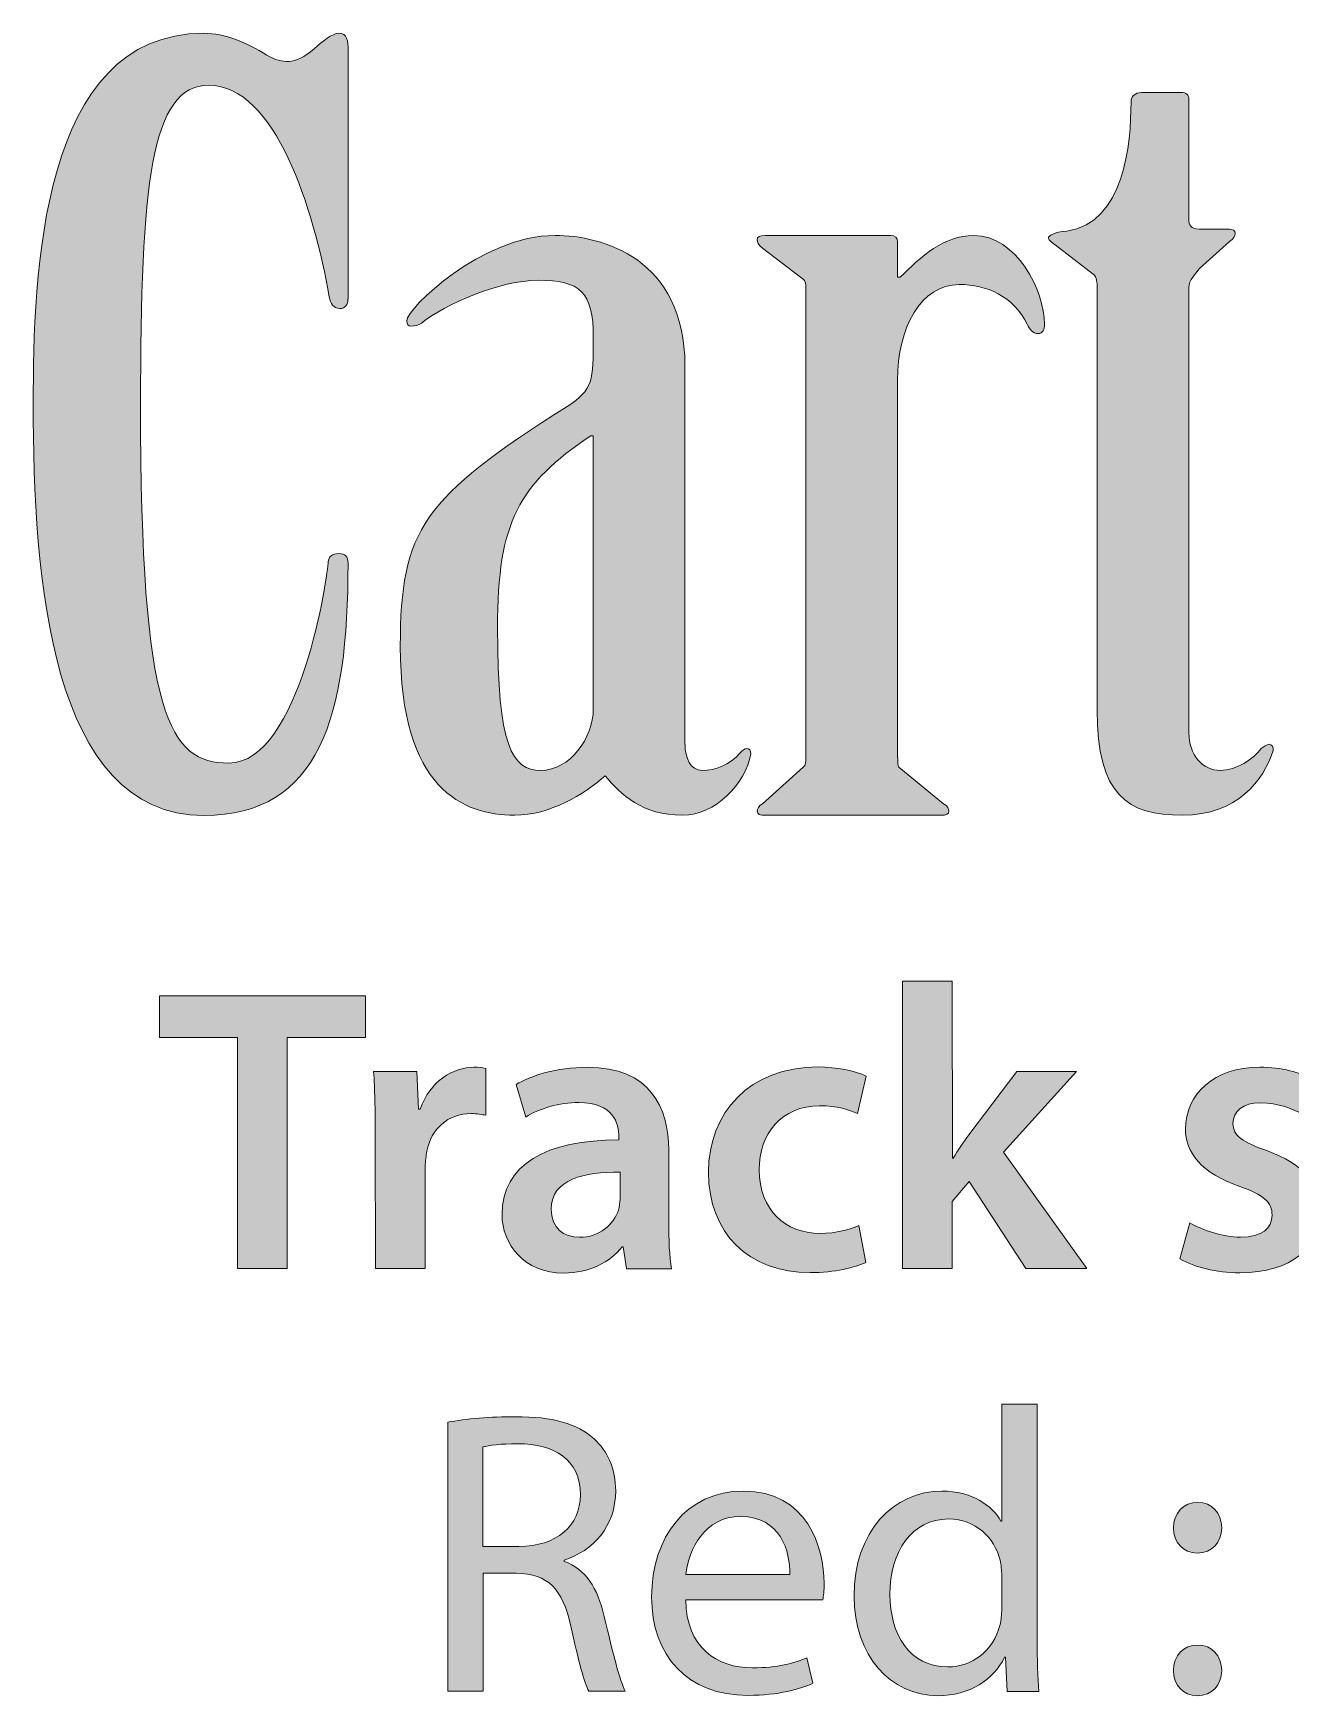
# Model space of a CAD drawing. Header units: inches. Extents: x 589 to 2016, y -1839 to -951.
# Drawn here: x 1204.2 to 1219, y -1599.45 to -1579.88 of the extents above; entities that cross this region are included whole.
import ezdxf

# ---------------------------------------------------------------- set-up
doc = ezdxf.new("R2010")
doc.units = ezdxf.units.IN
doc.header["$MEASUREMENT"] = 0
doc.layers.add('Layer 1', color=7, linetype='Continuous')

# ---------------------------------------------------------------- blocks, each defined once
blk = doc.blocks.new('block 72')
at = {"layer": 'Layer 1', "true_color": 0x010101}
h = blk.add_hatch(color=18, dxfattribs=at)
h.dxf.hatch_style = 2
edge = h.paths.add_edge_path()
edge.add_spline(control_points=[(1207.899, -1583.014), (1207.899, -1583.075), (1207.868, -1583.124), (1207.806, -1583.124), (1207.728, -1583.124), (1207.697, -1583.061), (1207.681, -1582.988), (1207.498, -1581.957), (1207.048, -1580.496), (1206.262, -1580.496), (1205.581, -1580.496), (1205.459, -1581.663), (1205.459, -1584.252), (1205.459, -1587.934), (1205.799, -1588.474), (1206.495, -1588.474), (1207.344, -1588.474), (1207.669, -1586.218), (1207.669, -1586.105), (1207.669, -1586.044), (1207.716, -1586.008), (1207.793, -1586.008), (1207.87, -1586.008), (1207.902, -1586.045), (1207.902, -1586.119), (1207.902, -1587.934), (1207.562, -1589.089), (1206.204, -1589.089), (1204.396, -1589.089), (1204.196, -1586.291), (1204.196, -1584.242), (1204.196, -1582.733), (1204.274, -1579.884), (1206.204, -1579.884), (1206.45, -1579.884), (1206.712, -1579.995), (1206.945, -1580.141), (1207.039, -1580.203), (1207.131, -1580.215), (1207.207, -1580.215), (1207.285, -1580.215), (1207.392, -1580.165), (1207.501, -1580.067), (1207.595, -1579.981), (1207.717, -1579.884), (1207.794, -1579.884), (1207.888, -1579.884), (1207.903, -1579.97), (1207.903, -1580.092), (1207.903, -1580.092), (1207.903, -1583.012), (1207.903, -1583.012), (1207.903, -1583.012), (1207.899, -1583.014), (1207.899, -1583.014), (1207.899, -1583.014), (1207.899, -1583.014), (1207.899, -1583.014)], knot_values=[0, 0, 0, 0, 1, 1, 1, 2, 2, 2, 3, 3, 3, 4, 4, 4, 5, 5, 5, 6, 6, 6, 7, 7, 7, 8, 8, 8, 9, 9, 9, 10, 10, 10, 11, 11, 11, 12, 12, 12, 13, 13, 13, 14, 14, 14, 15, 15, 15, 16, 16, 16, 17, 17, 17, 18, 18, 18, 19, 19, 19, 19], degree=3, periodic=1)
h = blk.add_hatch(color=18, dxfattribs=at)
h.dxf.hatch_style = 2
edge = h.paths.add_edge_path()
edge.add_spline(control_points=[(1217.801, -1588.118), (1217.801, -1588.376), (1217.956, -1588.56), (1218.172, -1588.56), (1218.357, -1588.56), (1218.558, -1588.425), (1218.65, -1588.303), (1218.682, -1588.279), (1218.712, -1588.252), (1218.743, -1588.252), (1218.774, -1588.252), (1218.805, -1588.289), (1218.79, -1588.326), (1218.682, -1588.671), (1218.373, -1589.087), (1217.724, -1589.087), (1217.076, -1589.087), (1216.719, -1588.853), (1216.719, -1587.847), (1216.719, -1587.847), (1216.719, -1582.876), (1216.719, -1582.876), (1216.719, -1582.826), (1216.719, -1582.752), (1216.673, -1582.718), (1216.673, -1582.718), (1216.225, -1582.372), (1216.225, -1582.372), (1216.193, -1582.348), (1216.146, -1582.322), (1216.146, -1582.299), (1216.146, -1582.262), (1216.208, -1582.225), (1216.362, -1582.212), (1217.042, -1582.116), (1217.119, -1581.182), (1217.119, -1580.691), (1217.119, -1580.63), (1217.166, -1580.581), (1217.243, -1580.581), (1217.243, -1580.581), (1217.706, -1580.581), (1217.706, -1580.581), (1217.769, -1580.581), (1217.8, -1580.604), (1217.8, -1580.666), (1217.8, -1580.666), (1217.8, -1582.077), (1217.8, -1582.077), (1217.8, -1582.139), (1217.815, -1582.188), (1217.924, -1582.188), (1217.924, -1582.188), (1218.279, -1582.188), (1218.279, -1582.188), (1218.358, -1582.188), (1218.374, -1582.273), (1218.279, -1582.335), (1218.279, -1582.335), (1217.924, -1582.653), (1217.924, -1582.653), (1217.877, -1582.715), (1217.8, -1582.788), (1217.8, -1582.875), (1217.8, -1582.875), (1217.8, -1588.115), (1217.8, -1588.115), (1217.8, -1588.115), (1217.8, -1588.115), (1217.8, -1588.115), (1217.8, -1588.115), (1217.8, -1588.117), (1217.8, -1588.117), (1217.8, -1588.117), (1217.801, -1588.117), (1217.801, -1588.117), (1217.801, -1588.117), (1217.801, -1588.118), (1217.801, -1588.118)], knot_values=[0, 0, 0, 0, 1, 1, 1, 2, 2, 2, 3, 3, 3, 4, 4, 4, 5, 5, 5, 6, 6, 6, 7, 7, 7, 8, 8, 8, 9, 9, 9, 10, 10, 10, 11, 11, 11, 12, 12, 12, 13, 13, 13, 14, 14, 14, 15, 15, 15, 16, 16, 16, 17, 17, 17, 18, 18, 18, 19, 19, 19, 20, 20, 20, 21, 21, 21, 22, 22, 22, 23, 23, 23, 24, 24, 24, 25, 25, 25, 26, 26, 26, 26], degree=3, periodic=1)
h = blk.add_hatch(color=18, dxfattribs=at)
h.dxf.hatch_style = 2
edge = h.paths.add_edge_path()
edge.add_spline(control_points=[(1211.869, -1588.253), (1211.869, -1588.412), (1211.931, -1588.56), (1212.07, -1588.56), (1212.224, -1588.56), (1212.394, -1588.498), (1212.518, -1588.351), (1212.549, -1588.327), (1212.564, -1588.302), (1212.596, -1588.302), (1212.627, -1588.302), (1212.643, -1588.324), (1212.643, -1588.363), (1212.58, -1588.719), (1212.224, -1589.087), (1211.84, -1589.087), (1211.363, -1589.087), (1211.113, -1588.843), (1210.928, -1588.622), (1210.682, -1588.842), (1210.279, -1589.087), (1209.863, -1589.087), (1209.26, -1589.087), (1208.517, -1588.781), (1208.517, -1587.099), (1208.517, -1585.724), (1208.779, -1585.356), (1210.48, -1584.276), (1210.789, -1584.079), (1210.789, -1583.97), (1210.789, -1583.466), (1210.789, -1582.926), (1210.634, -1582.791), (1210.139, -1582.791), (1209.691, -1582.791), (1209.043, -1583.074), (1208.765, -1583.295), (1208.734, -1583.319), (1208.687, -1583.331), (1208.641, -1583.331), (1208.61, -1583.331), (1208.593, -1583.308), (1208.593, -1583.269), (1208.593, -1583.123), (1209.474, -1582.263), (1210.338, -1582.263), (1210.894, -1582.263), (1211.867, -1582.533), (1211.867, -1583.797), (1211.867, -1583.797), (1211.867, -1588.253), (1211.867, -1588.253), (1211.867, -1588.253), (1211.869, -1588.253), (1211.869, -1588.253), (1211.869, -1588.253), (1211.869, -1588.253), (1211.869, -1588.253)], knot_values=[0, 0, 0, 0, 1, 1, 1, 2, 2, 2, 3, 3, 3, 4, 4, 4, 5, 5, 5, 6, 6, 6, 7, 7, 7, 8, 8, 8, 9, 9, 9, 10, 10, 10, 11, 11, 11, 12, 12, 12, 13, 13, 13, 14, 14, 14, 15, 15, 15, 16, 16, 16, 17, 17, 17, 18, 18, 18, 19, 19, 19, 19], degree=3, periodic=1)
edge = h.paths.add_edge_path()
edge.add_spline(control_points=[(1210.789, -1584.62), (1210.789, -1584.62), (1210.758, -1584.62), (1210.758, -1584.62), (1209.909, -1585.198), (1209.662, -1585.627), (1209.662, -1586.878), (1209.662, -1588.277), (1209.831, -1588.56), (1210.171, -1588.56), (1210.511, -1588.56), (1210.789, -1588.179), (1210.789, -1587.836), (1210.789, -1587.836), (1210.789, -1584.62), (1210.789, -1584.62)], knot_values=[0, 0, 0, 0, 1, 1, 1, 2, 2, 2, 3, 3, 3, 4, 4, 4, 5, 5, 5, 5], degree=3, periodic=1)
h = blk.add_hatch(color=18, dxfattribs=at)
h.dxf.hatch_style = 2
edge = h.paths.add_edge_path()
edge.add_spline(control_points=[(1214.372, -1588.412), (1214.372, -1588.463), (1214.372, -1588.498), (1214.387, -1588.523), (1214.387, -1588.523), (1214.912, -1588.952), (1214.912, -1588.952), (1214.959, -1588.976), (1214.974, -1589.014), (1214.974, -1589.039), (1214.974, -1589.075), (1214.943, -1589.087), (1214.88, -1589.087), (1214.88, -1589.087), (1212.812, -1589.087), (1212.812, -1589.087), (1212.75, -1589.087), (1212.718, -1589.076), (1212.718, -1589.039), (1212.718, -1589.014), (1212.733, -1588.977), (1212.781, -1588.952), (1212.781, -1588.952), (1213.259, -1588.523), (1213.259, -1588.523), (1213.29, -1588.498), (1213.29, -1588.46), (1213.29, -1588.412), (1213.29, -1588.412), (1213.29, -1582.853), (1213.29, -1582.853), (1213.29, -1582.804), (1213.274, -1582.78), (1213.228, -1582.755), (1213.228, -1582.755), (1212.779, -1582.412), (1212.779, -1582.412), (1212.732, -1582.375), (1212.717, -1582.338), (1212.717, -1582.314), (1212.717, -1582.277), (1212.749, -1582.264), (1212.81, -1582.264), (1212.81, -1582.264), (1214.293, -1582.264), (1214.293, -1582.264), (1214.339, -1582.264), (1214.37, -1582.288), (1214.37, -1582.338), (1214.37, -1582.338), (1214.37, -1582.755), (1214.37, -1582.755), (1214.37, -1582.755), (1214.402, -1582.755), (1214.402, -1582.755), (1214.649, -1582.511), (1214.911, -1582.264), (1215.267, -1582.264), (1215.775, -1582.264), (1216.1, -1582.915), (1216.1, -1583.307), (1216.1, -1583.369), (1216.084, -1583.418), (1216.023, -1583.418), (1215.96, -1583.418), (1215.928, -1583.369), (1215.898, -1583.307), (1215.729, -1582.977), (1215.42, -1582.841), (1215.096, -1582.841), (1214.647, -1582.841), (1214.369, -1583.345), (1214.369, -1583.97), (1214.369, -1583.97), (1214.369, -1588.412), (1214.369, -1588.412), (1214.369, -1588.412), (1214.372, -1588.412), (1214.372, -1588.412), (1214.372, -1588.412), (1214.372, -1588.412), (1214.372, -1588.412)], knot_values=[0, 0, 0, 0, 1, 1, 1, 2, 2, 2, 3, 3, 3, 4, 4, 4, 5, 5, 5, 6, 6, 6, 7, 7, 7, 8, 8, 8, 9, 9, 9, 10, 10, 10, 11, 11, 11, 12, 12, 12, 13, 13, 13, 14, 14, 14, 15, 15, 15, 16, 16, 16, 17, 17, 17, 18, 18, 18, 19, 19, 19, 20, 20, 20, 21, 21, 21, 22, 22, 22, 23, 23, 23, 24, 24, 24, 25, 25, 25, 26, 26, 26, 27, 27, 27, 27], degree=3, periodic=1)
at = {"layer": 'Layer 1', "lineweight": 0}
for points, knots in [([(1207.899, -1583.014), (1207.899, -1583.075), (1207.868, -1583.124), (1207.806, -1583.124), (1207.728, -1583.124), (1207.697, -1583.061), (1207.681, -1582.988), (1207.498, -1581.957), (1207.048, -1580.496), (1206.262, -1580.496), (1205.581, -1580.496), (1205.459, -1581.663), (1205.459, -1584.252), (1205.459, -1587.934), (1205.799, -1588.474), (1206.495, -1588.474), (1207.344, -1588.474), (1207.669, -1586.218), (1207.669, -1586.105), (1207.669, -1586.044), (1207.716, -1586.008), (1207.793, -1586.008), (1207.87, -1586.008), (1207.902, -1586.045), (1207.902, -1586.119), (1207.902, -1587.934), (1207.562, -1589.089), (1206.204, -1589.089), (1204.396, -1589.089), (1204.196, -1586.291), (1204.196, -1584.242), (1204.196, -1582.733), (1204.274, -1579.884), (1206.204, -1579.884), (1206.45, -1579.884), (1206.712, -1579.995), (1206.945, -1580.141), (1207.039, -1580.203), (1207.131, -1580.215), (1207.207, -1580.215), (1207.285, -1580.215), (1207.392, -1580.165), (1207.501, -1580.067), (1207.595, -1579.981), (1207.717, -1579.884), (1207.794, -1579.884), (1207.888, -1579.884), (1207.903, -1579.97), (1207.903, -1580.092), (1207.903, -1580.092), (1207.903, -1583.012), (1207.903, -1583.012), (1207.903, -1583.012), (1207.899, -1583.014), (1207.899, -1583.014), (1207.899, -1583.014), (1207.899, -1583.014), (1207.899, -1583.014)], [0, 0, 0, 0, 1, 1, 1, 2, 2, 2, 3, 3, 3, 4, 4, 4, 5, 5, 5, 6, 6, 6, 7, 7, 7, 8, 8, 8, 9, 9, 9, 10, 10, 10, 11, 11, 11, 12, 12, 12, 13, 13, 13, 14, 14, 14, 15, 15, 15, 16, 16, 16, 17, 17, 17, 18, 18, 18, 19, 19, 19, 19]), ([(1217.801, -1588.118), (1217.801, -1588.376), (1217.956, -1588.56), (1218.172, -1588.56), (1218.357, -1588.56), (1218.558, -1588.425), (1218.65, -1588.303), (1218.682, -1588.279), (1218.712, -1588.252), (1218.743, -1588.252), (1218.774, -1588.252), (1218.805, -1588.289), (1218.79, -1588.326), (1218.682, -1588.671), (1218.373, -1589.087), (1217.724, -1589.087), (1217.076, -1589.087), (1216.719, -1588.853), (1216.719, -1587.847), (1216.719, -1587.847), (1216.719, -1582.876), (1216.719, -1582.876), (1216.719, -1582.826), (1216.719, -1582.752), (1216.673, -1582.718), (1216.673, -1582.718), (1216.225, -1582.372), (1216.225, -1582.372), (1216.193, -1582.348), (1216.146, -1582.322), (1216.146, -1582.299), (1216.146, -1582.262), (1216.208, -1582.225), (1216.362, -1582.212), (1217.042, -1582.116), (1217.119, -1581.182), (1217.119, -1580.691), (1217.119, -1580.63), (1217.166, -1580.581), (1217.243, -1580.581), (1217.243, -1580.581), (1217.706, -1580.581), (1217.706, -1580.581), (1217.769, -1580.581), (1217.8, -1580.604), (1217.8, -1580.666), (1217.8, -1580.666), (1217.8, -1582.077), (1217.8, -1582.077), (1217.8, -1582.139), (1217.815, -1582.188), (1217.924, -1582.188), (1217.924, -1582.188), (1218.279, -1582.188), (1218.279, -1582.188), (1218.358, -1582.188), (1218.374, -1582.273), (1218.279, -1582.335), (1218.279, -1582.335), (1217.924, -1582.653), (1217.924, -1582.653), (1217.877, -1582.715), (1217.8, -1582.788), (1217.8, -1582.875), (1217.8, -1582.875), (1217.8, -1588.115), (1217.8, -1588.115), (1217.8, -1588.115), (1217.8, -1588.115), (1217.8, -1588.115), (1217.8, -1588.115), (1217.8, -1588.117), (1217.8, -1588.117), (1217.8, -1588.117), (1217.801, -1588.117), (1217.801, -1588.117), (1217.801, -1588.117), (1217.801, -1588.118), (1217.801, -1588.118)], [0, 0, 0, 0, 1, 1, 1, 2, 2, 2, 3, 3, 3, 4, 4, 4, 5, 5, 5, 6, 6, 6, 7, 7, 7, 8, 8, 8, 9, 9, 9, 10, 10, 10, 11, 11, 11, 12, 12, 12, 13, 13, 13, 14, 14, 14, 15, 15, 15, 16, 16, 16, 17, 17, 17, 18, 18, 18, 19, 19, 19, 20, 20, 20, 21, 21, 21, 22, 22, 22, 23, 23, 23, 24, 24, 24, 25, 25, 25, 26, 26, 26, 26]), ([(1211.869, -1588.253), (1211.869, -1588.412), (1211.931, -1588.56), (1212.07, -1588.56), (1212.224, -1588.56), (1212.394, -1588.498), (1212.518, -1588.351), (1212.549, -1588.327), (1212.564, -1588.302), (1212.596, -1588.302), (1212.627, -1588.302), (1212.643, -1588.324), (1212.643, -1588.363), (1212.58, -1588.719), (1212.224, -1589.087), (1211.84, -1589.087), (1211.363, -1589.087), (1211.113, -1588.843), (1210.928, -1588.622), (1210.682, -1588.842), (1210.279, -1589.087), (1209.863, -1589.087), (1209.26, -1589.087), (1208.517, -1588.781), (1208.517, -1587.099), (1208.517, -1585.724), (1208.779, -1585.356), (1210.48, -1584.276), (1210.789, -1584.079), (1210.789, -1583.97), (1210.789, -1583.466), (1210.789, -1582.926), (1210.634, -1582.791), (1210.139, -1582.791), (1209.691, -1582.791), (1209.043, -1583.074), (1208.765, -1583.295), (1208.734, -1583.319), (1208.687, -1583.331), (1208.641, -1583.331), (1208.61, -1583.331), (1208.593, -1583.308), (1208.593, -1583.269), (1208.593, -1583.123), (1209.474, -1582.263), (1210.338, -1582.263), (1210.894, -1582.263), (1211.867, -1582.533), (1211.867, -1583.797), (1211.867, -1583.797), (1211.867, -1588.253), (1211.867, -1588.253), (1211.867, -1588.253), (1211.869, -1588.253), (1211.869, -1588.253), (1211.869, -1588.253), (1211.869, -1588.253), (1211.869, -1588.253)], [0, 0, 0, 0, 1, 1, 1, 2, 2, 2, 3, 3, 3, 4, 4, 4, 5, 5, 5, 6, 6, 6, 7, 7, 7, 8, 8, 8, 9, 9, 9, 10, 10, 10, 11, 11, 11, 12, 12, 12, 13, 13, 13, 14, 14, 14, 15, 15, 15, 16, 16, 16, 17, 17, 17, 18, 18, 18, 19, 19, 19, 19]), ([(1214.372, -1588.412), (1214.372, -1588.463), (1214.372, -1588.498), (1214.387, -1588.523), (1214.387, -1588.523), (1214.912, -1588.952), (1214.912, -1588.952), (1214.959, -1588.976), (1214.974, -1589.014), (1214.974, -1589.039), (1214.974, -1589.075), (1214.943, -1589.087), (1214.88, -1589.087), (1214.88, -1589.087), (1212.812, -1589.087), (1212.812, -1589.087), (1212.75, -1589.087), (1212.718, -1589.076), (1212.718, -1589.039), (1212.718, -1589.014), (1212.733, -1588.977), (1212.781, -1588.952), (1212.781, -1588.952), (1213.259, -1588.523), (1213.259, -1588.523), (1213.29, -1588.498), (1213.29, -1588.46), (1213.29, -1588.412), (1213.29, -1588.412), (1213.29, -1582.853), (1213.29, -1582.853), (1213.29, -1582.804), (1213.274, -1582.78), (1213.228, -1582.755), (1213.228, -1582.755), (1212.779, -1582.412), (1212.779, -1582.412), (1212.732, -1582.375), (1212.717, -1582.338), (1212.717, -1582.314), (1212.717, -1582.277), (1212.749, -1582.264), (1212.81, -1582.264), (1212.81, -1582.264), (1214.293, -1582.264), (1214.293, -1582.264), (1214.339, -1582.264), (1214.37, -1582.288), (1214.37, -1582.338), (1214.37, -1582.338), (1214.37, -1582.755), (1214.37, -1582.755), (1214.37, -1582.755), (1214.402, -1582.755), (1214.402, -1582.755), (1214.649, -1582.511), (1214.911, -1582.264), (1215.267, -1582.264), (1215.775, -1582.264), (1216.1, -1582.915), (1216.1, -1583.307), (1216.1, -1583.369), (1216.084, -1583.418), (1216.023, -1583.418), (1215.96, -1583.418), (1215.928, -1583.369), (1215.898, -1583.307), (1215.729, -1582.977), (1215.42, -1582.841), (1215.096, -1582.841), (1214.647, -1582.841), (1214.369, -1583.345), (1214.369, -1583.97), (1214.369, -1583.97), (1214.369, -1588.412), (1214.369, -1588.412), (1214.369, -1588.412), (1214.372, -1588.412), (1214.372, -1588.412), (1214.372, -1588.412), (1214.372, -1588.412), (1214.372, -1588.412)], [0, 0, 0, 0, 1, 1, 1, 2, 2, 2, 3, 3, 3, 4, 4, 4, 5, 5, 5, 6, 6, 6, 7, 7, 7, 8, 8, 8, 9, 9, 9, 10, 10, 10, 11, 11, 11, 12, 12, 12, 13, 13, 13, 14, 14, 14, 15, 15, 15, 16, 16, 16, 17, 17, 17, 18, 18, 18, 19, 19, 19, 20, 20, 20, 21, 21, 21, 22, 22, 22, 23, 23, 23, 24, 24, 24, 25, 25, 25, 26, 26, 26, 27, 27, 27, 27]), ([(1210.789, -1584.62), (1210.789, -1584.62), (1210.758, -1584.62), (1210.758, -1584.62), (1209.909, -1585.198), (1209.662, -1585.627), (1209.662, -1586.878), (1209.662, -1588.277), (1209.831, -1588.56), (1210.171, -1588.56), (1210.511, -1588.56), (1210.789, -1588.179), (1210.789, -1587.836), (1210.789, -1587.836), (1210.789, -1584.62), (1210.789, -1584.62)], [0, 0, 0, 0, 1, 1, 1, 2, 2, 2, 3, 3, 3, 4, 4, 4, 5, 5, 5, 5])]:
    blk.add_open_spline(points, degree=3, knots=knots, dxfattribs=at)
blk = doc.blocks.new('block 73')
at = {"layer": 'Layer 1', "true_color": 0x010101}
h = blk.add_hatch(color=18, dxfattribs=at)
h.dxf.hatch_style = 2
edge = h.paths.add_edge_path()
edge.add_spline(control_points=[(1216.014, -1596.02), (1216.014, -1596.02), (1216.014, -1598.803), (1216.014, -1598.803), (1216.014, -1599.008), (1216.02, -1599.242), (1216.034, -1599.399), (1216.034, -1599.399), (1215.659, -1599.399), (1215.659, -1599.399), (1215.659, -1599.399), (1215.64, -1598.998), (1215.64, -1598.998), (1215.64, -1598.998), (1215.63, -1598.998), (1215.63, -1598.998), (1215.502, -1599.256), (1215.221, -1599.45), (1214.845, -1599.45), (1214.288, -1599.45), (1213.86, -1598.979), (1213.86, -1598.28), (1213.853, -1597.514), (1214.331, -1597.042), (1214.892, -1597.042), (1215.245, -1597.042), (1215.483, -1597.211), (1215.587, -1597.394), (1215.587, -1597.394), (1215.597, -1597.394), (1215.597, -1597.394), (1215.597, -1597.394), (1215.597, -1596.02), (1215.597, -1596.02), (1215.597, -1596.02), (1216.014, -1596.02), (1216.014, -1596.02), (1216.014, -1596.02), (1216.014, -1596.02), (1216.014, -1596.02)], knot_values=[0, 0, 0, 0, 1, 1, 1, 2, 2, 2, 3, 3, 3, 4, 4, 4, 5, 5, 5, 6, 6, 6, 7, 7, 7, 8, 8, 8, 9, 9, 9, 10, 10, 10, 11, 11, 11, 12, 12, 12, 13, 13, 13, 13], degree=3, periodic=1)
edge = h.paths.add_edge_path()
edge.add_spline(control_points=[(1215.597, -1598.032), (1215.597, -1597.98), (1215.59, -1597.907), (1215.577, -1597.856), (1215.514, -1597.589), (1215.287, -1597.37), (1214.972, -1597.37), (1214.538, -1597.37), (1214.281, -1597.751), (1214.281, -1598.26), (1214.281, -1598.726), (1214.509, -1599.111), (1214.963, -1599.111), (1215.244, -1599.111), (1215.5, -1598.927), (1215.577, -1598.612), (1215.59, -1598.555), (1215.597, -1598.497), (1215.597, -1598.431), (1215.597, -1598.431), (1215.597, -1598.032), (1215.597, -1598.032), (1215.597, -1598.032), (1215.597, -1598.032), (1215.597, -1598.032)], knot_values=[0, 0, 0, 0, 1, 1, 1, 2, 2, 2, 3, 3, 3, 4, 4, 4, 5, 5, 5, 6, 6, 6, 7, 7, 7, 8, 8, 8, 8], degree=3, periodic=1)
h = blk.add_hatch(color=18, dxfattribs=at)
h.dxf.hatch_style = 2
edge = h.paths.add_edge_path()
edge.add_spline(control_points=[(1209.075, -1596.232), (1209.286, -1596.189), (1209.584, -1596.166), (1209.87, -1596.166), (1210.313, -1596.166), (1210.598, -1596.246), (1210.798, -1596.427), (1210.96, -1596.569), (1211.052, -1596.788), (1211.052, -1597.037), (1211.052, -1597.461), (1210.784, -1597.742), (1210.447, -1597.855), (1210.447, -1597.855), (1210.447, -1597.869), (1210.447, -1597.869), (1210.694, -1597.954), (1210.841, -1598.185), (1210.918, -1598.516), (1211.023, -1598.965), (1211.099, -1599.273), (1211.165, -1599.397), (1211.165, -1599.397), (1210.736, -1599.397), (1210.736, -1599.397), (1210.685, -1599.306), (1210.612, -1599.03), (1210.523, -1598.63), (1210.428, -1598.187), (1210.256, -1598.021), (1209.881, -1598.006), (1209.881, -1598.006), (1209.492, -1598.006), (1209.492, -1598.006), (1209.492, -1598.006), (1209.492, -1599.395), (1209.492, -1599.395), (1209.492, -1599.395), (1209.077, -1599.395), (1209.077, -1599.395), (1209.077, -1599.395), (1209.075, -1596.232), (1209.075, -1596.232), (1209.075, -1596.232), (1209.075, -1596.232), (1209.075, -1596.232)], knot_values=[0, 0, 0, 0, 1, 1, 1, 2, 2, 2, 3, 3, 3, 4, 4, 4, 5, 5, 5, 6, 6, 6, 7, 7, 7, 8, 8, 8, 9, 9, 9, 10, 10, 10, 11, 11, 11, 12, 12, 12, 13, 13, 13, 14, 14, 14, 15, 15, 15, 15], degree=3, periodic=1)
edge = h.paths.add_edge_path()
edge.add_spline(control_points=[(1209.489, -1597.693), (1209.489, -1597.693), (1209.913, -1597.693), (1209.913, -1597.693), (1210.356, -1597.693), (1210.636, -1597.451), (1210.636, -1597.084), (1210.636, -1596.669), (1210.336, -1596.488), (1209.899, -1596.484), (1209.7, -1596.484), (1209.556, -1596.504), (1209.489, -1596.522), (1209.489, -1596.522), (1209.489, -1597.693), (1209.489, -1597.693)], knot_values=[0, 0, 0, 0, 1, 1, 1, 2, 2, 2, 3, 3, 3, 4, 4, 4, 5, 5, 5, 5], degree=3, periodic=1)
h = blk.add_hatch(color=18, dxfattribs=at)
h.dxf.hatch_style = 2
edge = h.paths.add_edge_path()
edge.add_spline(control_points=[(1211.876, -1598.321), (1211.883, -1598.887), (1212.247, -1599.122), (1212.663, -1599.122), (1212.965, -1599.122), (1213.144, -1599.07), (1213.303, -1599.003), (1213.303, -1599.003), (1213.374, -1599.304), (1213.374, -1599.304), (1213.226, -1599.37), (1212.974, -1599.446), (1212.607, -1599.446), (1211.898, -1599.446), (1211.475, -1598.98), (1211.475, -1598.285), (1211.475, -1597.589), (1211.883, -1597.042), (1212.555, -1597.042), (1213.307, -1597.042), (1213.506, -1597.704), (1213.506, -1598.127), (1213.506, -1598.213), (1213.497, -1598.28), (1213.492, -1598.322), (1213.492, -1598.322), (1211.876, -1598.321), (1211.876, -1598.321), (1211.876, -1598.321), (1211.876, -1598.321), (1211.876, -1598.321)], knot_values=[0, 0, 0, 0, 1, 1, 1, 2, 2, 2, 3, 3, 3, 4, 4, 4, 5, 5, 5, 6, 6, 6, 7, 7, 7, 8, 8, 8, 9, 9, 9, 10, 10, 10, 10], degree=3, periodic=1)
edge = h.paths.add_edge_path()
edge.add_spline(control_points=[(1213.102, -1598.023), (1213.108, -1597.756), (1212.993, -1597.34), (1212.522, -1597.34), (1212.098, -1597.34), (1211.911, -1597.73), (1211.879, -1598.023), (1211.879, -1598.023), (1213.102, -1598.023), (1213.102, -1598.023)], knot_values=[0, 0, 0, 0, 1, 1, 1, 2, 2, 2, 3, 3, 3, 3], degree=3, periodic=1)
h = blk.add_hatch(color=18, dxfattribs=at)
h.dxf.hatch_style = 2
edge = h.paths.add_edge_path()
edge.add_spline(control_points=[(1217.618, -1597.476), (1217.618, -1597.3), (1217.737, -1597.175), (1217.905, -1597.175), (1218.072, -1597.175), (1218.181, -1597.299), (1218.186, -1597.476), (1218.186, -1597.642), (1218.075, -1597.771), (1217.899, -1597.771), (1217.732, -1597.771), (1217.618, -1597.642), (1217.618, -1597.476)], knot_values=[0, 0, 0, 0, 1, 1, 1, 2, 2, 2, 3, 3, 3, 4, 4, 4, 4], degree=3, periodic=1)
edge = h.paths.add_edge_path()
edge.add_spline(control_points=[(1217.618, -1599.155), (1217.618, -1598.979), (1217.737, -1598.854), (1217.905, -1598.854), (1218.072, -1598.854), (1218.181, -1598.979), (1218.186, -1599.155), (1218.186, -1599.322), (1218.075, -1599.45), (1217.899, -1599.45), (1217.732, -1599.45), (1217.618, -1599.321), (1217.618, -1599.155)], knot_values=[0, 0, 0, 0, 1, 1, 1, 2, 2, 2, 3, 3, 3, 4, 4, 4, 4], degree=3, periodic=1)
at = {"layer": 'Layer 1', "lineweight": 0}
for points, knots in [([(1216.014, -1596.02), (1216.014, -1596.02), (1216.014, -1598.803), (1216.014, -1598.803), (1216.014, -1599.008), (1216.02, -1599.242), (1216.034, -1599.399), (1216.034, -1599.399), (1215.659, -1599.399), (1215.659, -1599.399), (1215.659, -1599.399), (1215.64, -1598.998), (1215.64, -1598.998), (1215.64, -1598.998), (1215.63, -1598.998), (1215.63, -1598.998), (1215.502, -1599.256), (1215.221, -1599.45), (1214.845, -1599.45), (1214.288, -1599.45), (1213.86, -1598.979), (1213.86, -1598.28), (1213.853, -1597.514), (1214.331, -1597.042), (1214.892, -1597.042), (1215.245, -1597.042), (1215.483, -1597.211), (1215.587, -1597.394), (1215.587, -1597.394), (1215.597, -1597.394), (1215.597, -1597.394), (1215.597, -1597.394), (1215.597, -1596.02), (1215.597, -1596.02), (1215.597, -1596.02), (1216.014, -1596.02), (1216.014, -1596.02), (1216.014, -1596.02), (1216.014, -1596.02), (1216.014, -1596.02)], [0, 0, 0, 0, 1, 1, 1, 2, 2, 2, 3, 3, 3, 4, 4, 4, 5, 5, 5, 6, 6, 6, 7, 7, 7, 8, 8, 8, 9, 9, 9, 10, 10, 10, 11, 11, 11, 12, 12, 12, 13, 13, 13, 13]), ([(1209.075, -1596.232), (1209.286, -1596.189), (1209.584, -1596.166), (1209.87, -1596.166), (1210.313, -1596.166), (1210.598, -1596.246), (1210.798, -1596.427), (1210.96, -1596.569), (1211.052, -1596.788), (1211.052, -1597.037), (1211.052, -1597.461), (1210.784, -1597.742), (1210.447, -1597.855), (1210.447, -1597.855), (1210.447, -1597.869), (1210.447, -1597.869), (1210.694, -1597.954), (1210.841, -1598.185), (1210.918, -1598.516), (1211.023, -1598.965), (1211.099, -1599.273), (1211.165, -1599.397), (1211.165, -1599.397), (1210.736, -1599.397), (1210.736, -1599.397), (1210.685, -1599.306), (1210.612, -1599.03), (1210.523, -1598.63), (1210.428, -1598.187), (1210.256, -1598.021), (1209.881, -1598.006), (1209.881, -1598.006), (1209.492, -1598.006), (1209.492, -1598.006), (1209.492, -1598.006), (1209.492, -1599.395), (1209.492, -1599.395), (1209.492, -1599.395), (1209.077, -1599.395), (1209.077, -1599.395), (1209.077, -1599.395), (1209.075, -1596.232), (1209.075, -1596.232), (1209.075, -1596.232), (1209.075, -1596.232), (1209.075, -1596.232)], [0, 0, 0, 0, 1, 1, 1, 2, 2, 2, 3, 3, 3, 4, 4, 4, 5, 5, 5, 6, 6, 6, 7, 7, 7, 8, 8, 8, 9, 9, 9, 10, 10, 10, 11, 11, 11, 12, 12, 12, 13, 13, 13, 14, 14, 14, 15, 15, 15, 15]), ([(1209.489, -1597.693), (1209.489, -1597.693), (1209.913, -1597.693), (1209.913, -1597.693), (1210.356, -1597.693), (1210.636, -1597.451), (1210.636, -1597.084), (1210.636, -1596.669), (1210.336, -1596.488), (1209.899, -1596.484), (1209.7, -1596.484), (1209.556, -1596.504), (1209.489, -1596.522), (1209.489, -1596.522), (1209.489, -1597.693), (1209.489, -1597.693)], [0, 0, 0, 0, 1, 1, 1, 2, 2, 2, 3, 3, 3, 4, 4, 4, 5, 5, 5, 5]), ([(1211.876, -1598.321), (1211.883, -1598.887), (1212.247, -1599.122), (1212.663, -1599.122), (1212.965, -1599.122), (1213.144, -1599.07), (1213.303, -1599.003), (1213.303, -1599.003), (1213.374, -1599.304), (1213.374, -1599.304), (1213.226, -1599.37), (1212.974, -1599.446), (1212.607, -1599.446), (1211.898, -1599.446), (1211.475, -1598.98), (1211.475, -1598.285), (1211.475, -1597.589), (1211.883, -1597.042), (1212.555, -1597.042), (1213.307, -1597.042), (1213.506, -1597.704), (1213.506, -1598.127), (1213.506, -1598.213), (1213.497, -1598.28), (1213.492, -1598.322), (1213.492, -1598.322), (1211.876, -1598.321), (1211.876, -1598.321), (1211.876, -1598.321), (1211.876, -1598.321), (1211.876, -1598.321)], [0, 0, 0, 0, 1, 1, 1, 2, 2, 2, 3, 3, 3, 4, 4, 4, 5, 5, 5, 6, 6, 6, 7, 7, 7, 8, 8, 8, 9, 9, 9, 10, 10, 10, 10]), ([(1217.618, -1597.476), (1217.618, -1597.3), (1217.737, -1597.175), (1217.905, -1597.175), (1218.072, -1597.175), (1218.181, -1597.299), (1218.186, -1597.476), (1218.186, -1597.642), (1218.075, -1597.771), (1217.899, -1597.771), (1217.732, -1597.771), (1217.618, -1597.642), (1217.618, -1597.476)], [0, 0, 0, 0, 1, 1, 1, 2, 2, 2, 3, 3, 3, 4, 4, 4, 4]), ([(1213.102, -1598.023), (1213.108, -1597.756), (1212.993, -1597.34), (1212.522, -1597.34), (1212.098, -1597.34), (1211.911, -1597.73), (1211.879, -1598.023), (1211.879, -1598.023), (1213.102, -1598.023), (1213.102, -1598.023)], [0, 0, 0, 0, 1, 1, 1, 2, 2, 2, 3, 3, 3, 3]), ([(1215.597, -1598.032), (1215.597, -1597.98), (1215.59, -1597.907), (1215.577, -1597.856), (1215.514, -1597.589), (1215.287, -1597.37), (1214.972, -1597.37), (1214.538, -1597.37), (1214.281, -1597.751), (1214.281, -1598.26), (1214.281, -1598.726), (1214.509, -1599.111), (1214.963, -1599.111), (1215.244, -1599.111), (1215.5, -1598.927), (1215.577, -1598.612), (1215.59, -1598.555), (1215.597, -1598.497), (1215.597, -1598.431), (1215.597, -1598.431), (1215.597, -1598.032), (1215.597, -1598.032), (1215.597, -1598.032), (1215.597, -1598.032), (1215.597, -1598.032)], [0, 0, 0, 0, 1, 1, 1, 2, 2, 2, 3, 3, 3, 4, 4, 4, 5, 5, 5, 6, 6, 6, 7, 7, 7, 8, 8, 8, 8]), ([(1217.618, -1599.155), (1217.618, -1598.979), (1217.737, -1598.854), (1217.905, -1598.854), (1218.072, -1598.854), (1218.181, -1598.979), (1218.186, -1599.155), (1218.186, -1599.322), (1218.075, -1599.45), (1217.899, -1599.45), (1217.732, -1599.45), (1217.618, -1599.321), (1217.618, -1599.155)], [0, 0, 0, 0, 1, 1, 1, 2, 2, 2, 3, 3, 3, 4, 4, 4, 4])]:
    blk.add_open_spline(points, degree=3, knots=knots, dxfattribs=at)
blk = doc.blocks.new('block 77')
at = {"layer": 'Layer 1', "true_color": 0x010101}
h = blk.add_hatch(color=18, dxfattribs=at)
h.dxf.hatch_style = 2
edge = h.paths.add_edge_path()
edge.add_spline(control_points=[(1215.016, -1593.122), (1215.016, -1593.122), (1215.025, -1593.122), (1215.025, -1593.122), (1215.082, -1593.031), (1215.15, -1592.932), (1215.21, -1592.85), (1215.21, -1592.85), (1215.773, -1592.103), (1215.773, -1592.103), (1215.773, -1592.103), (1216.478, -1592.103), (1216.478, -1592.103), (1216.478, -1592.103), (1215.619, -1593.051), (1215.619, -1593.051), (1215.619, -1593.051), (1216.6, -1594.423), (1216.6, -1594.423), (1216.6, -1594.423), (1215.881, -1594.423), (1215.881, -1594.423), (1215.881, -1594.423), (1215.214, -1593.399), (1215.214, -1593.399), (1215.214, -1593.399), (1215.014, -1593.632), (1215.014, -1593.632), (1215.014, -1593.632), (1215.014, -1594.423), (1215.014, -1594.423), (1215.014, -1594.423), (1214.428, -1594.423), (1214.428, -1594.423), (1214.428, -1594.423), (1214.428, -1591.04), (1214.428, -1591.04), (1214.428, -1591.04), (1215.014, -1591.04), (1215.014, -1591.04), (1215.014, -1591.04), (1215.016, -1593.122), (1215.016, -1593.122), (1215.016, -1593.122), (1215.016, -1593.122), (1215.016, -1593.122)], knot_values=[0, 0, 0, 0, 1, 1, 1, 2, 2, 2, 3, 3, 3, 4, 4, 4, 5, 5, 5, 6, 6, 6, 7, 7, 7, 8, 8, 8, 9, 9, 9, 10, 10, 10, 11, 11, 11, 12, 12, 12, 13, 13, 13, 14, 14, 14, 15, 15, 15, 15], degree=3, periodic=1)
h = blk.add_hatch(color=18, dxfattribs=at)
h.dxf.hatch_style = 2
h.paths.add_polyline_path([(1206.599, -1591.703), (1205.683, -1591.703), (1205.683, -1591.212), (1208.108, -1591.212), (1208.108, -1591.703), (1207.184, -1591.703), (1207.184, -1594.423), (1206.599, -1594.423)])
h = blk.add_hatch(color=18, dxfattribs=at)
h.dxf.hatch_style = 2
edge = h.paths.add_edge_path()
edge.add_spline(control_points=[(1208.222, -1592.851), (1208.222, -1592.537), (1208.217, -1592.313), (1208.202, -1592.103), (1208.202, -1592.103), (1208.711, -1592.103), (1208.711, -1592.103), (1208.711, -1592.103), (1208.731, -1592.547), (1208.731, -1592.547), (1208.731, -1592.547), (1208.751, -1592.547), (1208.751, -1592.547), (1208.865, -1592.218), (1209.137, -1592.053), (1209.384, -1592.053), (1209.441, -1592.053), (1209.475, -1592.057), (1209.524, -1592.067), (1209.524, -1592.067), (1209.524, -1592.618), (1209.524, -1592.618), (1209.475, -1592.61), (1209.424, -1592.599), (1209.353, -1592.599), (1209.072, -1592.599), (1208.881, -1592.78), (1208.83, -1593.042), (1208.821, -1593.094), (1208.81, -1593.156), (1208.81, -1593.223), (1208.81, -1593.223), (1208.81, -1594.423), (1208.81, -1594.423), (1208.81, -1594.423), (1208.224, -1594.423), (1208.224, -1594.423), (1208.224, -1594.423), (1208.222, -1592.851), (1208.222, -1592.851), (1208.222, -1592.851), (1208.222, -1592.851), (1208.222, -1592.851)], knot_values=[0, 0, 0, 0, 1, 1, 1, 2, 2, 2, 3, 3, 3, 4, 4, 4, 5, 5, 5, 6, 6, 6, 7, 7, 7, 8, 8, 8, 9, 9, 9, 10, 10, 10, 11, 11, 11, 12, 12, 12, 13, 13, 13, 14, 14, 14, 14], degree=3, periodic=1)
h = blk.add_hatch(color=18, dxfattribs=at)
h.dxf.hatch_style = 2
edge = h.paths.add_edge_path()
edge.add_spline(control_points=[(1211.179, -1594.423), (1211.179, -1594.423), (1211.142, -1594.166), (1211.142, -1594.166), (1211.142, -1594.166), (1211.128, -1594.166), (1211.128, -1594.166), (1210.985, -1594.348), (1210.741, -1594.476), (1210.442, -1594.476), (1209.975, -1594.476), (1209.714, -1594.137), (1209.714, -1593.786), (1209.714, -1593.2), (1210.234, -1592.905), (1211.09, -1592.909), (1211.09, -1592.909), (1211.09, -1592.872), (1211.09, -1592.872), (1211.09, -1592.719), (1211.028, -1592.468), (1210.618, -1592.468), (1210.39, -1592.468), (1210.152, -1592.539), (1209.993, -1592.639), (1209.993, -1592.639), (1209.879, -1592.258), (1209.879, -1592.258), (1210.05, -1592.153), (1210.351, -1592.054), (1210.718, -1592.054), (1211.46, -1592.054), (1211.676, -1592.525), (1211.676, -1593.03), (1211.676, -1593.03), (1211.676, -1593.869), (1211.676, -1593.869), (1211.676, -1594.08), (1211.685, -1594.284), (1211.71, -1594.426), (1211.71, -1594.426), (1211.18, -1594.426), (1211.18, -1594.426), (1211.18, -1594.426), (1211.179, -1594.423), (1211.179, -1594.423), (1211.179, -1594.423), (1211.179, -1594.423), (1211.179, -1594.423)], knot_values=[0, 0, 0, 0, 1, 1, 1, 2, 2, 2, 3, 3, 3, 4, 4, 4, 5, 5, 5, 6, 6, 6, 7, 7, 7, 8, 8, 8, 9, 9, 9, 10, 10, 10, 11, 11, 11, 12, 12, 12, 13, 13, 13, 14, 14, 14, 15, 15, 15, 16, 16, 16, 16], degree=3, periodic=1)
edge = h.paths.add_edge_path()
edge.add_spline(control_points=[(1211.103, -1593.289), (1210.688, -1593.28), (1210.293, -1593.37), (1210.293, -1593.723), (1210.293, -1593.951), (1210.441, -1594.055), (1210.626, -1594.055), (1210.859, -1594.055), (1211.03, -1593.903), (1211.084, -1593.736), (1211.098, -1593.694), (1211.103, -1593.645), (1211.103, -1593.61), (1211.103, -1593.61), (1211.103, -1593.289), (1211.103, -1593.289)], knot_values=[0, 0, 0, 0, 1, 1, 1, 2, 2, 2, 3, 3, 3, 4, 4, 4, 5, 5, 5, 5], degree=3, periodic=1)
h = blk.add_hatch(color=18, dxfattribs=at)
h.dxf.hatch_style = 2
edge = h.paths.add_edge_path()
edge.add_spline(control_points=[(1213.998, -1594.351), (1213.874, -1594.408), (1213.631, -1594.47), (1213.341, -1594.47), (1212.617, -1594.47), (1212.145, -1594.008), (1212.145, -1593.288), (1212.145, -1592.591), (1212.622, -1592.05), (1213.436, -1592.05), (1213.649, -1592.05), (1213.869, -1592.097), (1214.002, -1592.159), (1214.002, -1592.159), (1213.897, -1592.597), (1213.897, -1592.597), (1213.801, -1592.555), (1213.663, -1592.507), (1213.453, -1592.507), (1213.005, -1592.507), (1212.739, -1592.836), (1212.743, -1593.26), (1212.743, -1593.736), (1213.053, -1594.008), (1213.453, -1594.008), (1213.658, -1594.008), (1213.801, -1593.964), (1213.916, -1593.917), (1213.916, -1593.917), (1213.998, -1594.351), (1213.998, -1594.351)], knot_values=[0, 0, 0, 0, 1, 1, 1, 2, 2, 2, 3, 3, 3, 4, 4, 4, 5, 5, 5, 6, 6, 6, 7, 7, 7, 8, 8, 8, 9, 9, 9, 10, 10, 10, 10], degree=3, periodic=1)
h = blk.add_hatch(color=18, dxfattribs=at)
h.dxf.hatch_style = 2
edge = h.paths.add_edge_path()
edge.add_spline(control_points=[(1217.811, -1593.884), (1217.944, -1593.965), (1218.198, -1594.053), (1218.407, -1594.053), (1218.664, -1594.053), (1218.779, -1593.948), (1218.779, -1593.795), (1218.779, -1593.64), (1218.684, -1593.556), (1218.398, -1593.457), (1217.947, -1593.302), (1217.757, -1593.053), (1217.759, -1592.78), (1217.759, -1592.371), (1218.097, -1592.052), (1218.635, -1592.052), (1218.892, -1592.052), (1219.116, -1592.118), (1219.249, -1592.191), (1219.249, -1592.191), (1219.136, -1592.605), (1219.136, -1592.605), (1219.036, -1592.549), (1218.849, -1592.471), (1218.644, -1592.471), (1218.434, -1592.471), (1218.319, -1592.572), (1218.319, -1592.714), (1218.319, -1592.862), (1218.43, -1592.934), (1218.724, -1593.038), (1219.143, -1593.191), (1219.338, -1593.406), (1219.343, -1593.748), (1219.343, -1594.168), (1219.013, -1594.472), (1218.399, -1594.472), (1218.118, -1594.472), (1217.866, -1594.406), (1217.695, -1594.31), (1217.695, -1594.31), (1217.811, -1593.884), (1217.811, -1593.884)], knot_values=[0, 0, 0, 0, 1, 1, 1, 2, 2, 2, 3, 3, 3, 4, 4, 4, 5, 5, 5, 6, 6, 6, 7, 7, 7, 8, 8, 8, 9, 9, 9, 10, 10, 10, 11, 11, 11, 12, 12, 12, 13, 13, 13, 14, 14, 14, 14], degree=3, periodic=1)
at = {"layer": 'Layer 1', "lineweight": 0}
blk.add_lwpolyline([(1206.599, -1591.703), (1205.683, -1591.703), (1205.683, -1591.212), (1208.108, -1591.212), (1208.108, -1591.703), (1207.184, -1591.703), (1207.184, -1594.423), (1206.599, -1594.423), (1206.599, -1591.703)], dxfattribs=at)
for points, knots in [([(1215.016, -1593.122), (1215.016, -1593.122), (1215.025, -1593.122), (1215.025, -1593.122), (1215.082, -1593.031), (1215.15, -1592.932), (1215.21, -1592.85), (1215.21, -1592.85), (1215.773, -1592.103), (1215.773, -1592.103), (1215.773, -1592.103), (1216.478, -1592.103), (1216.478, -1592.103), (1216.478, -1592.103), (1215.619, -1593.051), (1215.619, -1593.051), (1215.619, -1593.051), (1216.6, -1594.423), (1216.6, -1594.423), (1216.6, -1594.423), (1215.881, -1594.423), (1215.881, -1594.423), (1215.881, -1594.423), (1215.214, -1593.399), (1215.214, -1593.399), (1215.214, -1593.399), (1215.014, -1593.632), (1215.014, -1593.632), (1215.014, -1593.632), (1215.014, -1594.423), (1215.014, -1594.423), (1215.014, -1594.423), (1214.428, -1594.423), (1214.428, -1594.423), (1214.428, -1594.423), (1214.428, -1591.04), (1214.428, -1591.04), (1214.428, -1591.04), (1215.014, -1591.04), (1215.014, -1591.04), (1215.014, -1591.04), (1215.016, -1593.122), (1215.016, -1593.122), (1215.016, -1593.122), (1215.016, -1593.122), (1215.016, -1593.122)], [0, 0, 0, 0, 1, 1, 1, 2, 2, 2, 3, 3, 3, 4, 4, 4, 5, 5, 5, 6, 6, 6, 7, 7, 7, 8, 8, 8, 9, 9, 9, 10, 10, 10, 11, 11, 11, 12, 12, 12, 13, 13, 13, 14, 14, 14, 15, 15, 15, 15]), ([(1208.222, -1592.851), (1208.222, -1592.537), (1208.217, -1592.313), (1208.202, -1592.103), (1208.202, -1592.103), (1208.711, -1592.103), (1208.711, -1592.103), (1208.711, -1592.103), (1208.731, -1592.547), (1208.731, -1592.547), (1208.731, -1592.547), (1208.751, -1592.547), (1208.751, -1592.547), (1208.865, -1592.218), (1209.137, -1592.053), (1209.384, -1592.053), (1209.441, -1592.053), (1209.475, -1592.057), (1209.524, -1592.067), (1209.524, -1592.067), (1209.524, -1592.618), (1209.524, -1592.618), (1209.475, -1592.61), (1209.424, -1592.599), (1209.353, -1592.599), (1209.072, -1592.599), (1208.881, -1592.78), (1208.83, -1593.042), (1208.821, -1593.094), (1208.81, -1593.156), (1208.81, -1593.223), (1208.81, -1593.223), (1208.81, -1594.423), (1208.81, -1594.423), (1208.81, -1594.423), (1208.224, -1594.423), (1208.224, -1594.423), (1208.224, -1594.423), (1208.222, -1592.851), (1208.222, -1592.851), (1208.222, -1592.851), (1208.222, -1592.851), (1208.222, -1592.851)], [0, 0, 0, 0, 1, 1, 1, 2, 2, 2, 3, 3, 3, 4, 4, 4, 5, 5, 5, 6, 6, 6, 7, 7, 7, 8, 8, 8, 9, 9, 9, 10, 10, 10, 11, 11, 11, 12, 12, 12, 13, 13, 13, 14, 14, 14, 14]), ([(1211.179, -1594.423), (1211.179, -1594.423), (1211.142, -1594.166), (1211.142, -1594.166), (1211.142, -1594.166), (1211.128, -1594.166), (1211.128, -1594.166), (1210.985, -1594.348), (1210.741, -1594.476), (1210.442, -1594.476), (1209.975, -1594.476), (1209.714, -1594.137), (1209.714, -1593.786), (1209.714, -1593.2), (1210.234, -1592.905), (1211.09, -1592.909), (1211.09, -1592.909), (1211.09, -1592.872), (1211.09, -1592.872), (1211.09, -1592.719), (1211.028, -1592.468), (1210.618, -1592.468), (1210.39, -1592.468), (1210.152, -1592.539), (1209.993, -1592.639), (1209.993, -1592.639), (1209.879, -1592.258), (1209.879, -1592.258), (1210.05, -1592.153), (1210.351, -1592.054), (1210.718, -1592.054), (1211.46, -1592.054), (1211.676, -1592.525), (1211.676, -1593.03), (1211.676, -1593.03), (1211.676, -1593.869), (1211.676, -1593.869), (1211.676, -1594.08), (1211.685, -1594.284), (1211.71, -1594.426), (1211.71, -1594.426), (1211.18, -1594.426), (1211.18, -1594.426), (1211.18, -1594.426), (1211.179, -1594.423), (1211.179, -1594.423), (1211.179, -1594.423), (1211.179, -1594.423), (1211.179, -1594.423)], [0, 0, 0, 0, 1, 1, 1, 2, 2, 2, 3, 3, 3, 4, 4, 4, 5, 5, 5, 6, 6, 6, 7, 7, 7, 8, 8, 8, 9, 9, 9, 10, 10, 10, 11, 11, 11, 12, 12, 12, 13, 13, 13, 14, 14, 14, 15, 15, 15, 16, 16, 16, 16]), ([(1213.998, -1594.351), (1213.874, -1594.408), (1213.631, -1594.47), (1213.341, -1594.47), (1212.617, -1594.47), (1212.145, -1594.008), (1212.145, -1593.288), (1212.145, -1592.591), (1212.622, -1592.05), (1213.436, -1592.05), (1213.649, -1592.05), (1213.869, -1592.097), (1214.002, -1592.159), (1214.002, -1592.159), (1213.897, -1592.597), (1213.897, -1592.597), (1213.801, -1592.555), (1213.663, -1592.507), (1213.453, -1592.507), (1213.005, -1592.507), (1212.739, -1592.836), (1212.743, -1593.26), (1212.743, -1593.736), (1213.053, -1594.008), (1213.453, -1594.008), (1213.658, -1594.008), (1213.801, -1593.964), (1213.916, -1593.917), (1213.916, -1593.917), (1213.998, -1594.351), (1213.998, -1594.351)], [0, 0, 0, 0, 1, 1, 1, 2, 2, 2, 3, 3, 3, 4, 4, 4, 5, 5, 5, 6, 6, 6, 7, 7, 7, 8, 8, 8, 9, 9, 9, 10, 10, 10, 10]), ([(1217.811, -1593.884), (1217.944, -1593.965), (1218.198, -1594.053), (1218.407, -1594.053), (1218.664, -1594.053), (1218.779, -1593.948), (1218.779, -1593.795), (1218.779, -1593.64), (1218.684, -1593.556), (1218.398, -1593.457), (1217.947, -1593.302), (1217.757, -1593.053), (1217.759, -1592.78), (1217.759, -1592.371), (1218.097, -1592.052), (1218.635, -1592.052), (1218.892, -1592.052), (1219.116, -1592.118), (1219.249, -1592.191), (1219.249, -1592.191), (1219.136, -1592.605), (1219.136, -1592.605), (1219.036, -1592.549), (1218.849, -1592.471), (1218.644, -1592.471), (1218.434, -1592.471), (1218.319, -1592.572), (1218.319, -1592.714), (1218.319, -1592.862), (1218.43, -1592.934), (1218.724, -1593.038), (1219.143, -1593.191), (1219.338, -1593.406), (1219.343, -1593.748), (1219.343, -1594.168), (1219.013, -1594.472), (1218.399, -1594.472), (1218.118, -1594.472), (1217.866, -1594.406), (1217.695, -1594.31), (1217.695, -1594.31), (1217.811, -1593.884), (1217.811, -1593.884)], [0, 0, 0, 0, 1, 1, 1, 2, 2, 2, 3, 3, 3, 4, 4, 4, 5, 5, 5, 6, 6, 6, 7, 7, 7, 8, 8, 8, 9, 9, 9, 10, 10, 10, 11, 11, 11, 12, 12, 12, 13, 13, 13, 14, 14, 14, 14]), ([(1211.103, -1593.289), (1210.688, -1593.28), (1210.293, -1593.37), (1210.293, -1593.723), (1210.293, -1593.951), (1210.441, -1594.055), (1210.626, -1594.055), (1210.859, -1594.055), (1211.03, -1593.903), (1211.084, -1593.736), (1211.098, -1593.694), (1211.103, -1593.645), (1211.103, -1593.61), (1211.103, -1593.61), (1211.103, -1593.289), (1211.103, -1593.289)], [0, 0, 0, 0, 1, 1, 1, 2, 2, 2, 3, 3, 3, 4, 4, 4, 5, 5, 5, 5])]:
    blk.add_open_spline(points, degree=3, knots=knots, dxfattribs=at)
blk = doc.blocks.new('block 71')
at = {"layer": 'Layer 1'}
for name in ['block 72', 'block 77', 'block 73']:
    blk.add_blockref(name, (0, 0), dxfattribs=at)

msp = doc.modelspace()

# ---------------------------------------------------------------- block references
at = {"layer": 'Layer 1'}
msp.add_blockref('block 71', (0, 0), dxfattribs=at)

doc.saveas('drawing.dxf')
